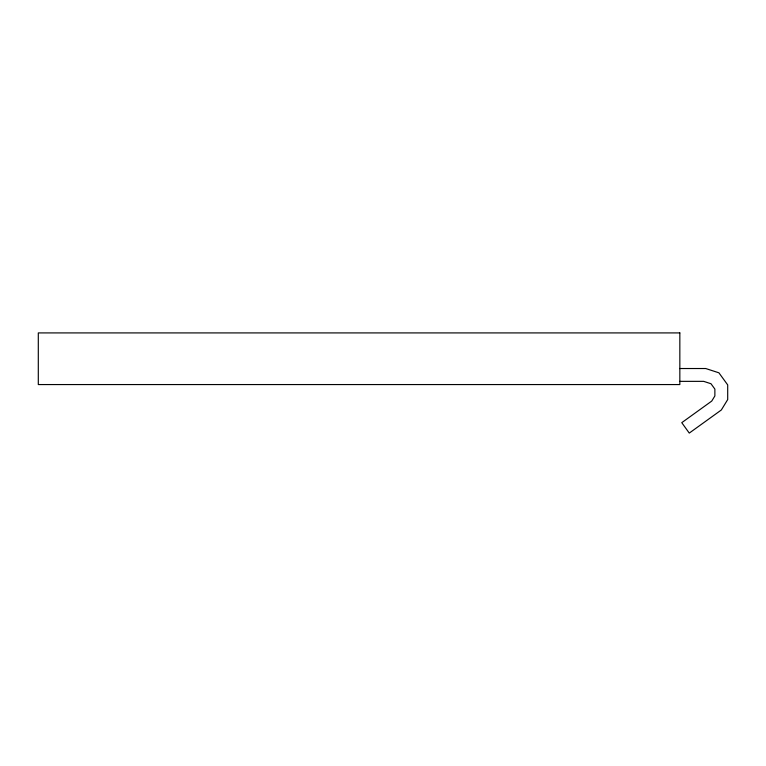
<?xml version="1.0" encoding="UTF-8"?>
<svg xmlns="http://www.w3.org/2000/svg" width="766" height="766" viewBox="0 0 766 766"><rect width="100%" height="100%" fill="white"/><g stroke="black" fill="none" stroke-linecap="round" stroke-linejoin="round"><path stroke-width="1.15" d="M679.499 368.523L705.716 368.523L718.91 372.812L727.7 384.905L727.7 399.574L721.333 409.982L689.266 433.087L681.769 422.669L711.738 401.078L714.87 395.965L714.87 389.08L710.982 383.728L703.686 381.353L679.777 381.353M679.835 332.913L38.3 332.913L38.3 384.561L679.835 384.561L679.835 332.913"/></g></svg>
